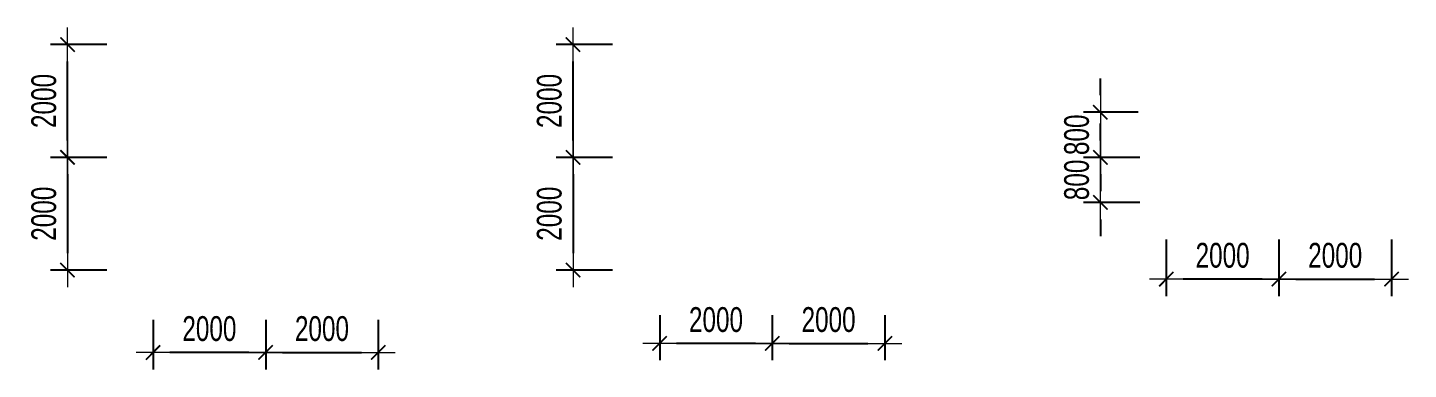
# Model space of a CAD drawing. Header units: millimetres. Extents: x -259680 to 389590, y -106473 to 139263.
# Drawn here: x 50471 to 75000, y 28640 to 34700 of the extents above; entities that cross this region are included whole.
import ezdxf

# ---------------------------------------------------------------- set-up
doc = ezdxf.new("R2010")
doc.units = ezdxf.units.MM
doc.layers.get('Defpoints').update_dxf_attribs({"color": 151, "lineweight": 9})
doc.layers.add('NDC_S_DIM', color=1, linetype='Continuous', lineweight=15)
doc.styles.add('NDC_DIM', font='', dxfattribs={"width": 0.75})
doc.styles.get('NDC_DIM').set_extended_font_data('Dotum')
doc.dimstyles.new('NDC_dim_200', dxfattribs={"dimscale": 200, "dimtxt": 2.2, "dimasz": 1.5, "dimexe": 1.5, "dimexo": 2.5, "dimgap": 1, "dimtad": 1, "dimdec": 0, "dimzin": 0, "dimdsep": 46, "dimtxsty": 'NDC_DIM', "dimblk": 'DIMMARK', "dimcen": 0.09, "dimdle": 1.2, "dimclrd": 1, "dimclre": 1, "dimclrt": 3, "dimadec": 0, "dimazin": 0, "dimtfac": 1, "dimtdec": 0, "dimtix": 1, "dimtofl": 0, "dimtmove": 0, "dimatfit": 3, "dimfxl": 6, "dimfxlon": 1, "dimtolj": 1, "dimtzin": 0, "dimarcsym": 0})

# ---------------------------------------------------------------- blocks, each defined once
blk = doc.blocks.new('DIMMARK')
at = {"layer": 'NDC_S_DIM', "color": 1}
blk.add_line((-1.5, 0), (1, 0), dxfattribs=at)
at = {"layer": 'NDC_S_DIM', "color": 2, "const_width": 0.1}
blk.add_lwpolyline([(-0.424, -0.424), (0.424, 0.424)], dxfattribs=at)
blk = doc.blocks.new('*D771')
at = {"layer": 'Defpoints', "color": 0, "ltscale": 100, "transparency": 16777216}
for p in [(54700, 30020), (56700, 30020), (56700, 28940)]:
    blk.add_point(p, dxfattribs=at)
at = {"layer": 'NDC_S_DIM', "color": 1, "lineweight": -2, "ltscale": 100, "transparency": 16777216}
for p, q in [((54700, 29520), (54700, 28640)), ((56700, 29520), (56700, 28640)), ((55000, 28940), (56400, 28940))]:
    blk.add_line(p, q, dxfattribs=at)
at = {"layer": 'NDC_S_DIM', "color": 1, "lineweight": -2, "ltscale": 100, "transparency": 16777216, "xscale": 300, "yscale": 300, "zscale": 300, "rotation": 180}
blk.add_blockref('DIMMARK', (54700, 28940), dxfattribs=at)
at = {"layer": 'NDC_S_DIM', "color": 1, "lineweight": -2, "ltscale": 100, "transparency": 16777216, "xscale": 300, "yscale": 300, "zscale": 300}
blk.add_blockref('DIMMARK', (56700, 28940), dxfattribs=at)
at = {"layer": 'NDC_S_DIM', "color": 3, "ltscale": 100, "transparency": 16777216, "insert": (55700, 29360), "char_height": 440, "attachment_point": 5, "style": 'NDC_DIM'}
blk.add_mtext('\\A1;2000', dxfattribs=at)
blk = doc.blocks.new('*D772')
at = {"layer": 'Defpoints', "color": 0, "ltscale": 100, "transparency": 16777216}
for p in [(52700, 30020), (54700, 30020), (52700, 28940)]:
    blk.add_point(p, dxfattribs=at)
at = {"layer": 'NDC_S_DIM', "color": 1, "lineweight": -2, "ltscale": 100, "transparency": 16777216}
for p, q in [((52700, 29520), (52700, 28640)), ((54700, 29520), (54700, 28640)), ((54400, 28940), (53000, 28940))]:
    blk.add_line(p, q, dxfattribs=at)
at = {"layer": 'NDC_S_DIM', "color": 1, "lineweight": -2, "ltscale": 100, "transparency": 16777216, "xscale": 300, "yscale": 300, "zscale": 300, "rotation": 180}
blk.add_blockref('DIMMARK', (52700, 28940), dxfattribs=at)
at = {"layer": 'NDC_S_DIM', "color": 1, "lineweight": -2, "ltscale": 100, "transparency": 16777216, "xscale": 300, "yscale": 300, "zscale": 300}
blk.add_blockref('DIMMARK', (54700, 28940), dxfattribs=at)
at = {"layer": 'NDC_S_DIM', "color": 3, "ltscale": 100, "transparency": 16777216, "insert": (53700, 29360), "char_height": 440, "attachment_point": 5, "style": 'NDC_DIM'}
blk.add_mtext('\\A1;2000', dxfattribs=at)
blk = doc.blocks.new('*D773')
at = {"layer": 'Defpoints', "color": 0, "ltscale": 100, "transparency": 16777216}
for p in [(63700, 30100), (65700, 30100), (65700, 29100)]:
    blk.add_point(p, dxfattribs=at)
at = {"layer": 'NDC_S_DIM', "color": 1, "lineweight": -2, "ltscale": 100, "transparency": 16777216}
for p, q in [((63700, 29600), (63700, 28800)), ((65700, 29600), (65700, 28800)), ((64000, 29100), (65400, 29100))]:
    blk.add_line(p, q, dxfattribs=at)
at = {"layer": 'NDC_S_DIM', "color": 1, "lineweight": -2, "ltscale": 100, "transparency": 16777216, "xscale": 300, "yscale": 300, "zscale": 300, "rotation": 180}
blk.add_blockref('DIMMARK', (63700, 29100), dxfattribs=at)
at = {"layer": 'NDC_S_DIM', "color": 1, "lineweight": -2, "ltscale": 100, "transparency": 16777216, "xscale": 300, "yscale": 300, "zscale": 300}
blk.add_blockref('DIMMARK', (65700, 29100), dxfattribs=at)
at = {"layer": 'NDC_S_DIM', "color": 3, "ltscale": 100, "transparency": 16777216, "insert": (64700, 29520), "char_height": 440, "attachment_point": 5, "style": 'NDC_DIM'}
blk.add_mtext('\\A1;2000', dxfattribs=at)
blk = doc.blocks.new('*D693')
at = {"layer": 'Defpoints', "color": 0, "ltscale": 100, "transparency": 16777216}
for p in [(61700, 30100), (63700, 30100), (61700, 29100)]:
    blk.add_point(p, dxfattribs=at)
at = {"layer": 'NDC_S_DIM', "color": 1, "lineweight": -2, "ltscale": 100, "transparency": 16777216}
for p, q in [((61700, 29600), (61700, 28800)), ((63700, 29600), (63700, 28800)), ((63400, 29100), (62000, 29100))]:
    blk.add_line(p, q, dxfattribs=at)
at = {"layer": 'NDC_S_DIM', "color": 1, "lineweight": -2, "ltscale": 100, "transparency": 16777216, "xscale": 300, "yscale": 300, "zscale": 300, "rotation": 180}
blk.add_blockref('DIMMARK', (61700, 29100), dxfattribs=at)
at = {"layer": 'NDC_S_DIM', "color": 1, "lineweight": -2, "ltscale": 100, "transparency": 16777216, "xscale": 300, "yscale": 300, "zscale": 300}
blk.add_blockref('DIMMARK', (63700, 29100), dxfattribs=at)
at = {"layer": 'NDC_S_DIM', "color": 3, "ltscale": 100, "transparency": 16777216, "insert": (62700, 29520), "char_height": 440, "attachment_point": 5, "style": 'NDC_DIM'}
blk.add_mtext('\\A1;2000', dxfattribs=at)
blk = doc.blocks.new('*D694')
at = {"layer": 'Defpoints', "color": 0, "ltscale": 100, "transparency": 16777216}
for p in [(72700, 31440), (74700, 31440), (74700, 30240)]:
    blk.add_point(p, dxfattribs=at)
at = {"layer": 'NDC_S_DIM', "color": 1, "lineweight": -2, "ltscale": 100, "transparency": 16777216}
for p, q in [((72700, 30940), (72700, 29940)), ((74700, 30940), (74700, 29940)), ((73000, 30240), (74400, 30240))]:
    blk.add_line(p, q, dxfattribs=at)
at = {"layer": 'NDC_S_DIM', "color": 1, "lineweight": -2, "ltscale": 100, "transparency": 16777216, "xscale": 300, "yscale": 300, "zscale": 300, "rotation": 180}
blk.add_blockref('DIMMARK', (72700, 30240), dxfattribs=at)
at = {"layer": 'NDC_S_DIM', "color": 1, "lineweight": -2, "ltscale": 100, "transparency": 16777216, "xscale": 300, "yscale": 300, "zscale": 300}
blk.add_blockref('DIMMARK', (74700, 30240), dxfattribs=at)
at = {"layer": 'NDC_S_DIM', "color": 3, "ltscale": 100, "transparency": 16777216, "insert": (73700, 30660), "char_height": 440, "attachment_point": 5, "style": 'NDC_DIM'}
blk.add_mtext('\\A1;2000', dxfattribs=at)
blk = doc.blocks.new('*D695')
at = {"layer": 'Defpoints', "color": 0, "ltscale": 100, "transparency": 16777216}
for p in [(70700, 31440), (72700, 31440), (70700, 30240)]:
    blk.add_point(p, dxfattribs=at)
at = {"layer": 'NDC_S_DIM', "color": 1, "lineweight": -2, "ltscale": 100, "transparency": 16777216}
for p, q in [((70700, 30940), (70700, 29940)), ((72700, 30940), (72700, 29940)), ((72400, 30240), (71000, 30240))]:
    blk.add_line(p, q, dxfattribs=at)
at = {"layer": 'NDC_S_DIM', "color": 1, "lineweight": -2, "ltscale": 100, "transparency": 16777216, "xscale": 300, "yscale": 300, "zscale": 300, "rotation": 180}
blk.add_blockref('DIMMARK', (70700, 30240), dxfattribs=at)
at = {"layer": 'NDC_S_DIM', "color": 1, "lineweight": -2, "ltscale": 100, "transparency": 16777216, "xscale": 300, "yscale": 300, "zscale": 300}
blk.add_blockref('DIMMARK', (72700, 30240), dxfattribs=at)
at = {"layer": 'NDC_S_DIM', "color": 3, "ltscale": 100, "transparency": 16777216, "insert": (71700, 30660), "char_height": 440, "attachment_point": 5, "style": 'NDC_DIM'}
blk.add_mtext('\\A1;2000', dxfattribs=at)
blk = doc.blocks.new('*D696')
at = {"layer": 'Defpoints', "color": 0, "ltscale": 100, "transparency": 16777216}
for p in [(70728, 32400), (69528, 31600), (70728, 31600)]:
    blk.add_point(p, dxfattribs=at)
at = {"layer": 'NDC_S_DIM', "color": 1, "lineweight": -2, "ltscale": 100, "transparency": 16777216}
for p, q in [((69528, 32700), (69528, 33000)), ((70228, 32400), (69228, 32400)), ((70228, 31600), (69228, 31600)), ((69528, 31300), (69528, 31000))]:
    blk.add_line(p, q, dxfattribs=at)
at = {"layer": 'NDC_S_DIM', "color": 1, "lineweight": -2, "ltscale": 100, "transparency": 16777216, "xscale": 300, "yscale": 300, "zscale": 300}
for p, rotation in [((69528, 32400), 270), ((69528, 31600), 90)]:
    blk.add_blockref('DIMMARK', p, dxfattribs=dict(at, rotation=rotation))
at = {"layer": 'NDC_S_DIM', "color": 3, "ltscale": 100, "transparency": 16777216, "insert": (69108, 32000), "char_height": 440, "attachment_point": 5, "rotation": 90, "style": 'NDC_DIM'}
blk.add_mtext('\\A1;800', dxfattribs=at)
blk = doc.blocks.new('*D697')
at = {"layer": 'Defpoints', "color": 0, "ltscale": 100, "transparency": 16777216}
for p in [(69528, 33200), (70700, 33200), (70728, 32400)]:
    blk.add_point(p, dxfattribs=at)
at = {"layer": 'NDC_S_DIM', "color": 1, "lineweight": -2, "ltscale": 100, "transparency": 16777216}
for p, q in [((69528, 33500), (69528, 33800)), ((70200, 33200), (69228, 33200)), ((70228, 32400), (69228, 32400)), ((69528, 32100), (69528, 31800))]:
    blk.add_line(p, q, dxfattribs=at)
at = {"layer": 'NDC_S_DIM', "color": 1, "lineweight": -2, "ltscale": 100, "transparency": 16777216, "xscale": 300, "yscale": 300, "zscale": 300}
for p, rotation in [((69528, 33200), 270), ((69528, 32400), 90)]:
    blk.add_blockref('DIMMARK', p, dxfattribs=dict(at, rotation=rotation))
at = {"layer": 'NDC_S_DIM', "color": 3, "ltscale": 100, "transparency": 16777216, "insert": (69108, 32800), "char_height": 440, "attachment_point": 5, "rotation": 90, "style": 'NDC_DIM'}
blk.add_mtext('\\A1;800', dxfattribs=at)
blk = doc.blocks.new('*D357')
at = {"layer": 'Defpoints', "color": 0, "ltscale": 100, "transparency": 16777216}
for p in [(52380, 32400), (51180, 30400), (52380, 30400)]:
    blk.add_point(p, dxfattribs=at)
at = {"layer": 'NDC_S_DIM', "color": 1, "lineweight": -2, "ltscale": 100, "transparency": 16777216}
for p, q in [((51880, 32400), (50880, 32400)), ((51180, 32100), (51180, 30700)), ((51880, 30400), (50880, 30400))]:
    blk.add_line(p, q, dxfattribs=at)
at = {"layer": 'NDC_S_DIM', "color": 1, "lineweight": -2, "ltscale": 100, "transparency": 16777216, "xscale": 300, "yscale": 300, "zscale": 300}
for p, rotation in [((51180, 32400), 90), ((51180, 30400), 270)]:
    blk.add_blockref('DIMMARK', p, dxfattribs=dict(at, rotation=rotation))
at = {"layer": 'NDC_S_DIM', "color": 3, "ltscale": 100, "transparency": 16777216, "insert": (50760, 31400), "char_height": 440, "attachment_point": 5, "rotation": 90, "style": 'NDC_DIM'}
blk.add_mtext('\\A1;2000', dxfattribs=at)
blk = doc.blocks.new('*D358')
at = {"layer": 'Defpoints', "color": 0, "ltscale": 100, "transparency": 16777216}
for p in [(51180, 34400), (52380, 34400), (52380, 32400)]:
    blk.add_point(p, dxfattribs=at)
at = {"layer": 'NDC_S_DIM', "color": 1, "lineweight": -2, "ltscale": 100, "transparency": 16777216}
for p, q in [((51880, 34400), (50880, 34400)), ((51180, 32700), (51180, 34100)), ((51880, 32400), (50880, 32400))]:
    blk.add_line(p, q, dxfattribs=at)
at = {"layer": 'NDC_S_DIM', "color": 1, "lineweight": -2, "ltscale": 100, "transparency": 16777216, "xscale": 300, "yscale": 300, "zscale": 300}
for p, rotation in [((51180, 34400), 90), ((51180, 32400), 270)]:
    blk.add_blockref('DIMMARK', p, dxfattribs=dict(at, rotation=rotation))
at = {"layer": 'NDC_S_DIM', "color": 3, "ltscale": 100, "transparency": 16777216, "insert": (50760, 33400), "char_height": 440, "attachment_point": 5, "rotation": 90, "style": 'NDC_DIM'}
blk.add_mtext('\\A1;2000', dxfattribs=at)
blk = doc.blocks.new('*D359')
at = {"layer": 'Defpoints', "color": 0, "ltscale": 100, "transparency": 16777216}
for p in [(61360, 32400), (60160, 30400), (61360, 30400)]:
    blk.add_point(p, dxfattribs=at)
at = {"layer": 'NDC_S_DIM', "color": 1, "lineweight": -2, "ltscale": 100, "transparency": 16777216}
for p, q in [((60860, 32400), (59860, 32400)), ((60160, 32100), (60160, 30700)), ((60860, 30400), (59860, 30400))]:
    blk.add_line(p, q, dxfattribs=at)
at = {"layer": 'NDC_S_DIM', "color": 1, "lineweight": -2, "ltscale": 100, "transparency": 16777216, "xscale": 300, "yscale": 300, "zscale": 300}
for p, rotation in [((60160, 32400), 90), ((60160, 30400), 270)]:
    blk.add_blockref('DIMMARK', p, dxfattribs=dict(at, rotation=rotation))
at = {"layer": 'NDC_S_DIM', "color": 3, "ltscale": 100, "transparency": 16777216, "insert": (59740, 31400), "char_height": 440, "attachment_point": 5, "rotation": 90, "style": 'NDC_DIM'}
blk.add_mtext('\\A1;2000', dxfattribs=at)
blk = doc.blocks.new('*D360')
at = {"layer": 'Defpoints', "color": 0, "ltscale": 100, "transparency": 16777216}
for p in [(60160, 34400), (61360, 34400), (61360, 32400)]:
    blk.add_point(p, dxfattribs=at)
at = {"layer": 'NDC_S_DIM', "color": 1, "lineweight": -2, "ltscale": 100, "transparency": 16777216}
for p, q in [((60860, 34400), (59860, 34400)), ((60160, 32700), (60160, 34100)), ((60860, 32400), (59860, 32400))]:
    blk.add_line(p, q, dxfattribs=at)
at = {"layer": 'NDC_S_DIM', "color": 1, "lineweight": -2, "ltscale": 100, "transparency": 16777216, "xscale": 300, "yscale": 300, "zscale": 300}
for p, rotation in [((60160, 34400), 90), ((60160, 32400), 270)]:
    blk.add_blockref('DIMMARK', p, dxfattribs=dict(at, rotation=rotation))
at = {"layer": 'NDC_S_DIM', "color": 3, "ltscale": 100, "transparency": 16777216, "insert": (59740, 33400), "char_height": 440, "attachment_point": 5, "rotation": 90, "style": 'NDC_DIM'}
blk.add_mtext('\\A1;2000', dxfattribs=at)

msp = doc.modelspace()

# ---------------------------------------------------------------- dimensions: what is measured, and where the dimension line sits
at = {"layer": 'NDC_S_DIM', "ltscale": 100}
for base, p1, p2, angle, picture, middle in [((51180, 34400), (52380, 32400), (52380, 34400), 90, '*D358', (50759.7, 33400)), ((60160, 34400), (61360, 32400), (61360, 34400), 90, '*D360', (59739.7, 33400)), ((69528.4, 33200), (70728.4, 32400), (70700, 33200), 90, '*D697', (69108.1, 32800)), ((69528.4, 31600), (70728.4, 32400), (70728.4, 31600), 270, '*D696', (69108.1, 32000)), ((51180, 30400), (52380, 32400), (52380, 30400), 270, '*D357', (50759.7, 31400)), ((60160, 30400), (61360, 32400), (61360, 30400), 270, '*D359', (59739.7, 31400)), ((70700, 30240.2), (72700, 31440.2), (70700, 31440.2), 180, '*D695', (71700, 30660.5)), ((52700, 28940.2), (54700, 30020), (52700, 30020), 180, '*D772', (53700, 29360.5)), ((61700, 29100.2), (63700, 30100), (61700, 30100), 180, '*D693', (62700, 29520.5))]:
    dim = msp.add_linear_dim(base=base, p1=p1, p2=p2, angle=angle, dimstyle='NDC_dim_200', dxfattribs=at)
    dim.commit()
    dim.dimension.update_dxf_attribs({"geometry": picture, "text_midpoint": middle})
for base, p1, p2, picture, middle in [((74700, 30240.2), (72700, 31440.2), (74700, 31440.2), '*D694', (73700, 30660.5)), ((56700, 28940.2), (54700, 30020), (56700, 30020), '*D771', (55700, 29360.5)), ((65700, 29100.2), (63700, 30100), (65700, 30100), '*D773', (64700, 29520.5))]:
    dim = msp.add_linear_dim(base=base, p1=p1, p2=p2, dimstyle='NDC_dim_200', dxfattribs=at)
    dim.commit()
    dim.dimension.update_dxf_attribs({"geometry": picture, "text_midpoint": middle})

doc.saveas('drawing.dxf')
